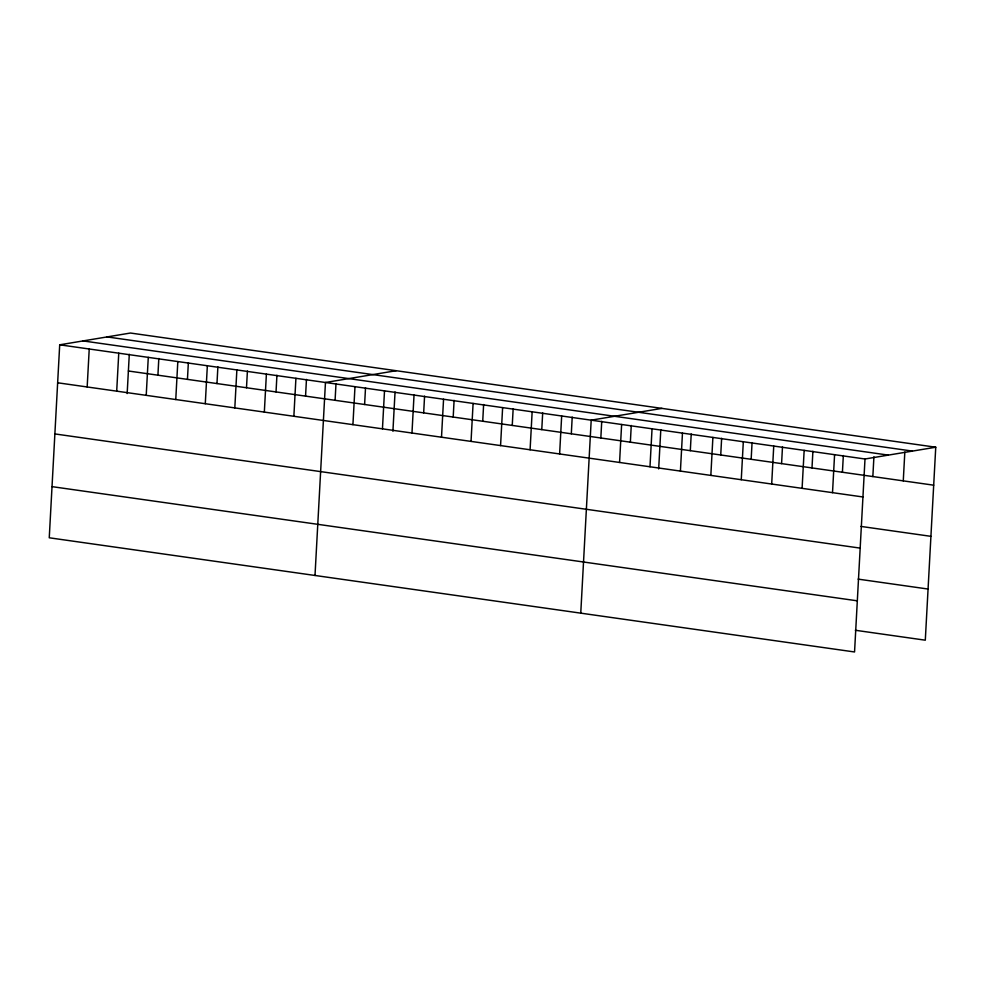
<?xml version="1.0" encoding="UTF-8"?>
<svg xmlns="http://www.w3.org/2000/svg" width="985" height="985" viewBox="0 0 985 985"><rect width="100%" height="100%" fill="white"/><g stroke="black" fill="none" stroke-linecap="round" stroke-linejoin="round"><path stroke-width="1.48" d="M935.75 447.215L130.451 333.029L59.703 344.812L49.25 537.785L854.549 651.971L865.002 458.998L935.75 447.215L925.297 640.188L855.325 630.265M87.172 386.97L89.229 348.998M116.698 391.156L118.754 353.184M127.163 393.569L129.294 354.292M146.223 395.342L148.279 357.37M157.92 375.187L158.819 358.478M175.761 399.528L177.817 361.557M187.446 379.373L188.357 362.665M205.286 403.715L207.343 365.743M216.971 383.559L217.882 366.851M234.812 407.901L236.868 369.929M246.496 387.745L247.407 371.037M264.337 412.087L266.393 374.115M276.034 391.931L276.933 375.223M293.862 416.273L295.919 378.302M305.559 396.118L306.458 379.41M315.003 575.474L325.456 382.488L396.192 370.705M335.085 400.304L335.996 383.596M352.925 424.646L354.982 386.674M364.61 404.49L365.521 387.782M382.451 428.832L384.507 390.86M392.916 431.245L395.047 391.968M411.976 433.018L414.032 395.047M423.673 412.863L424.572 396.155M441.502 437.205L443.558 399.233M453.198 417.049L454.097 400.341M471.039 441.391L473.096 403.419M482.724 421.235L483.623 404.527M500.565 445.589L502.621 407.605M512.249 425.421L513.16 408.713M530.09 449.776L532.146 411.792M541.775 429.608L542.686 412.9M559.615 453.962L561.672 415.978M571.312 433.806L572.211 417.086M580.756 613.15L591.197 420.164L661.945 408.381M600.838 437.993L601.736 421.285M619.565 462.458L621.621 424.486M630.363 442.179L631.262 425.471M649.989 466.767L652.045 428.795M658.669 468.934L660.8 429.657M680.413 471.089L682.47 433.117M690.313 450.674L691.224 433.966M710.838 475.398L712.894 437.426M720.737 454.984L721.636 438.276M741.262 479.707L743.318 441.736M751.161 459.305L752.06 442.597M771.686 484.029L773.742 446.057M781.585 463.615L782.484 446.907M802.098 488.338L804.154 450.367M811.997 467.924L812.908 451.216M832.522 492.648L834.578 454.676M842.421 472.246L843.332 455.538M872.845 476.555L873.917 456.806M903.27 480.865L904.833 452.004M107.106 336.919L912.405 451.093M83.048 340.921L888.347 455.107M59.703 344.812L865.002 458.998M128.395 371L933.694 485.186M57.647 382.783L862.946 496.969M860.952 526.421L930.923 536.332M54.877 433.929L860.176 548.116M858.095 579.118L928.067 589.042M52.02 486.639L857.319 600.825"/></g></svg>
